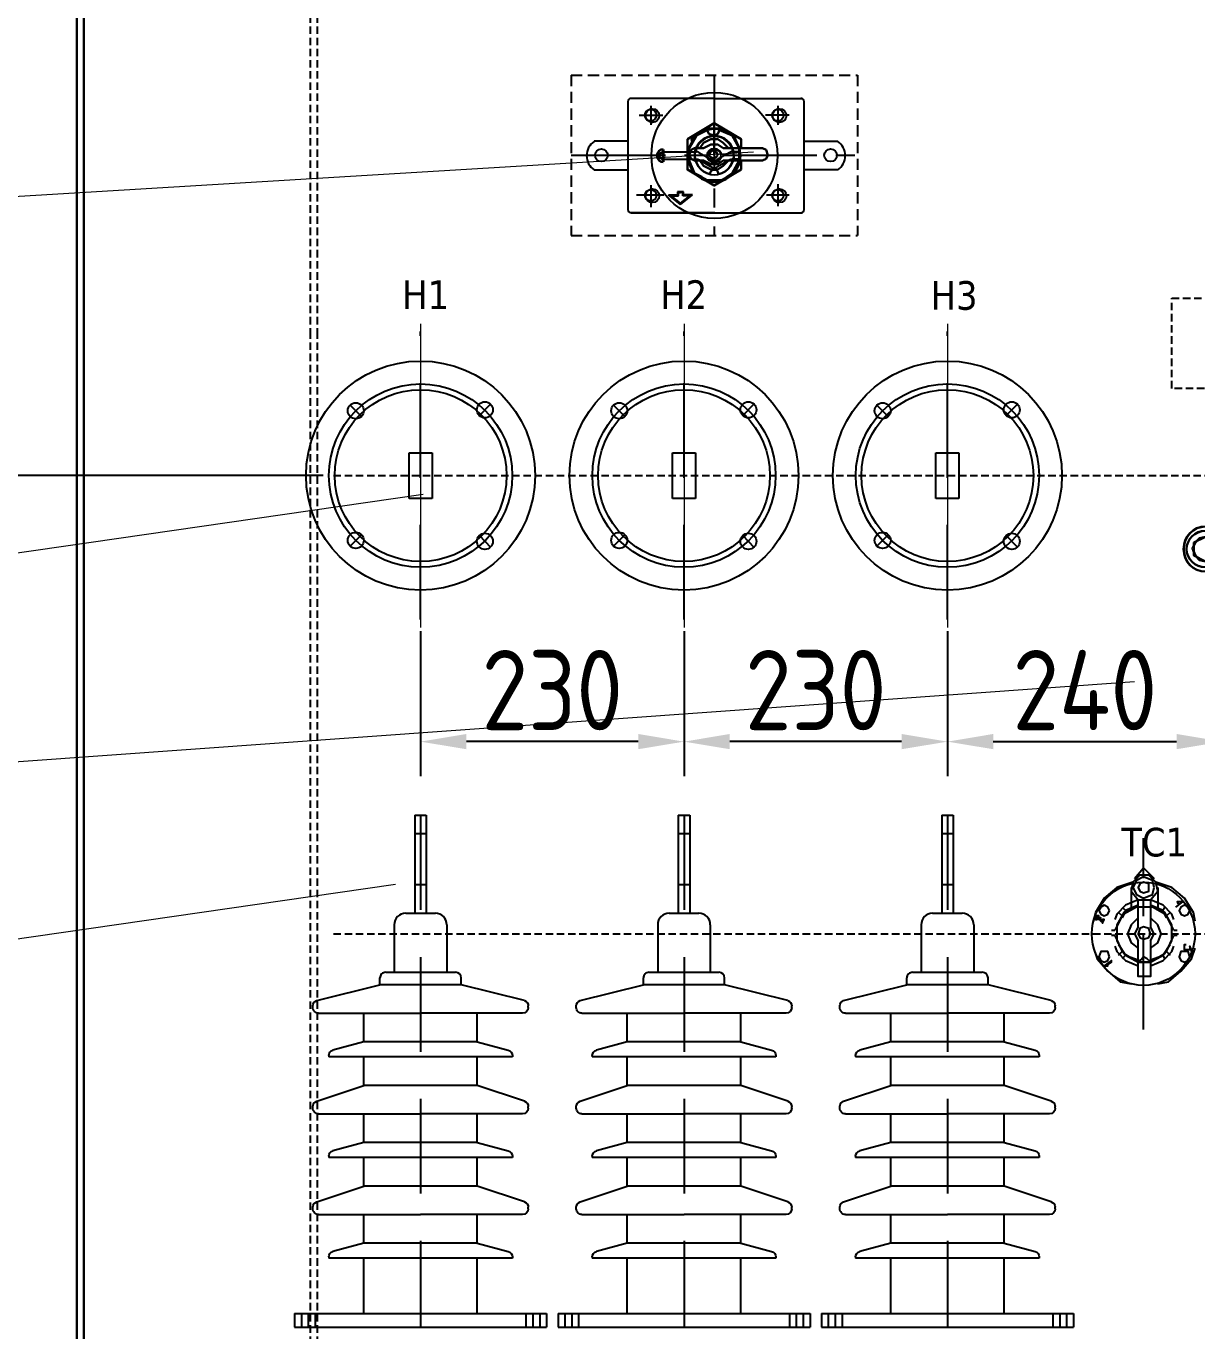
# Model space of a CAD drawing. Header units: millimetres. Extents: x 45841 to 102963, y -329287 to -163666.
# Drawn here: x 69511 to 70534, y -166771 to -165632 of the extents above; entities that cross this region are included whole.
import ezdxf
from ezdxf.enums import TextEntityAlignment as Align

# ---------------------------------------------------------------- set-up
doc = ezdxf.new("R2010")
doc.units = ezdxf.units.MM
doc.header["$LTSCALE"] = 13
for name, pattern in [('4 点画线', [9, 6.25, -1.25, 0.25, -1.25]), ('CENTER', [50.8, 31.75, -6.35, 6.35, -6.35]), ('CENTERX2', [101.6, 63.5, -12.7, 12.7, -12.7]), ('DASHED', [0.75, 0.5, -0.25]), ('HIDDEN', [9.525, 6.35, -3.175])]:
    doc.linetypes.add(name, pattern=pattern)
doc.layers.get('0').update_dxf_attribs({"color": 1, "linetype": 'CENTER'})
for name, color, linetype in [('1', 4, 'Continuous'), ('10', 1, 'Continuous'), ('4', 2, 'HIDDEN'), ('4虚线层', 6, 'DASHED'), ('粗实线', 4, 'Continuous')]:
    doc.layers.add(name, color=color, linetype=linetype)
doc.layers.add('标注、文本', color=3, linetype='Continuous', lineweight=25)
doc.layers.add('铁心', color=3, linetype='Continuous', lineweight=0)
doc.styles.get("Standard").update_dxf_attribs({"font": 'gbenor.shx', "bigfont": 'gbcbig.shx'})
doc.styles.add('Tahoma$001', font='tahoma.ttf', dxfattribs={"height": 2.159784})
doc.dimstyles.new('1-15', dxfattribs={"dimscale": 20, "dimtxt": 3.5, "dimasz": 2, "dimexe": 1.5, "dimexo": 0.5, "dimgap": 0.5, "dimtad": 1, "dimtoh": 1, "dimdec": 1, "dimdsep": 46, "dimtxsty": 'Standard', "dimcen": 2.5, "dimclrd": 3, "dimclre": 3, "dimclrt": 3, "dimadec": 0, "dimazin": 2, "dimtfac": 1, "dimtdec": 1, "dimtmove": 0, "dimatfit": 2, "dimfxl": 1, "dimarcsym": 0})

# ---------------------------------------------------------------- blocks, each defined once
blk = doc.blocks.new('A$C0AD52951')
at = {"layer": '粗实线'}
h = blk.add_hatch(color=256, dxfattribs=at)
h.dxf.hatch_style = 2
h.paths.add_polyline_path([(2.19, 41.7), (1.1, 41.7), (2.19, 41.7), (3.29, 40.6), (3.29, 39.5), (4.39, 39.5), (4.39, 38.4), (5.49, 38.4), (5.49, 37.31), (6.58, 39.5), (5.49, 39.5), (4.39, 38.4), (4.39, 39.5), (4.39, 40.6), (3.29, 40.6), (3.29, 41.7)])
h = blk.add_hatch(color=256, dxfattribs=at)
h.dxf.hatch_style = 2
h.paths.add_polyline_path([(1.1, 41.7), (1.1, 40.6), (1.1, 39.5), (2.19, 39.5), (2.19, 40.6), (1.1, 40.6), (1.1, 41.7), (2.19, 41.7)])
h = blk.add_hatch(color=256, dxfattribs=at)
h.dxf.hatch_style = 2
h.paths.add_polyline_path([(6.58, 10.97), (7.68, 10.97), (10.97, 13.17), (10.97, 14.26)])
for points in [[(35.11, 51.57), (39.5, 57.06), (38.4, 62.54), (34.02, 66.93), (28.53, 66.93), (24.14, 62.54), (23.04, 57.06), (27.43, 51.57)], [(25.24, 64.74), (30.72, 71.32), (37.31, 64.74)], [(24.14, 62.54), (14.26, 59.25), (6.58, 52.67), (1.1, 43.89), (0, 38.4)], [(23.04, 59.25), (23.04, 47.18)], [(62.54, 38.4), (61.45, 43.89), (55.96, 52.67), (48.28, 59.25), (38.4, 62.54)], [(39.5, 59.25), (39.5, 47.18)], [(27.43, 51.57), (19.75, 48.28), (14.26, 42.79), (13.17, 39.5)], [(27.43, 48.28), (18.65, 43.89), (14.26, 36.21), (14.26, 26.33), (18.65, 18.65), (27.43, 13.17), (35.11, 13.17), (35.11, 4.39), (27.43, 4.39), (27.43, 13.17)], [(27.43, 35.11), (27.43, 51.57), (35.11, 51.57), (35.11, 35.11)], [(49.38, 39.5), (48.28, 42.79), (42.79, 48.28), (35.11, 51.57)], [(35.11, 13.17), (43.89, 18.65), (48.28, 26.33), (48.28, 36.21), (43.89, 43.89), (35.11, 48.28)], [(54.86, 50.47), (50.47, 47.18)], [(54.86, 50.47), (51.57, 50.47), (52.67, 48.28)], [(44.99, 40.6), (43.89, 42.79), (36.21, 47.18), (26.33, 47.18), (18.65, 42.79), (17.56, 40.6)], [(27.43, 40.6), (23.04, 36.21), (20.85, 30.72), (23.04, 25.24), (27.43, 21.95)], [(35.11, 21.95), (39.5, 25.24), (41.7, 30.72), (39.5, 36.21), (35.11, 40.6)], [(27.43, 35.11), (25.24, 30.72), (27.43, 26.33)], [(35.11, 26.33), (37.31, 30.72), (35.11, 35.11)], [(15.36, 24.14), (19.75, 17.56), (28.53, 14.26)], [(35.11, 26.33), (35.11, 13.17), (27.43, 13.17), (27.43, 26.33)], [(34.02, 14.26), (42.79, 17.56), (47.18, 24.14)], [(60.35, 19.75), (60.35, 20.85), (59.25, 23.04), (59.25, 21.95), (59.25, 20.85), (58.16, 20.85), (57.06, 20.85), (55.96, 20.85), (55.96, 21.95), (55.96, 23.04), (55.96, 24.14), (57.06, 24.14)], [(0, 21.95), (2.19, 15.36), (8.78, 7.68), (16.46, 1.1), (23.04, 0)], [(13.17, 23.04), (14.26, 19.75), (19.75, 14.26), (27.43, 10.97)], [(34.02, 14.26), (32.92, 15.36), (30.72, 16.46), (29.63, 15.36), (28.53, 14.26)], [(34.02, 14.26), (32.92, 15.36), (30.72, 16.46), (29.63, 15.36), (28.53, 14.26)], [(35.11, 10.97), (42.79, 14.26), (48.28, 19.75), (49.38, 23.04)], [(39.5, 0), (46.09, 1.1), (53.77, 7.68), (60.35, 15.36), (62.54, 21.95)]]:
    blk.add_lwpolyline(points, dxfattribs=at)
for points in [[(37.31, 59.25), (36.21, 63.64), (30.72, 65.84), (26.33, 63.64), (24.14, 59.25), (26.33, 54.86), (30.72, 52.67), (36.21, 54.86)], [(34.02, 59.25), (34.02, 61.45), (30.72, 62.54), (28.53, 61.45), (27.43, 59.25), (28.53, 57.06), (30.72, 55.96), (34.02, 57.06)], [(9.88, 44.99), (8.78, 47.18), (6.58, 48.28), (4.39, 47.18), (3.29, 44.99), (4.39, 42.79), (6.58, 41.7), (8.78, 42.79)], [(59.25, 44.99), (58.16, 47.18), (55.96, 48.28), (53.77, 47.18), (52.67, 44.99), (53.77, 42.79), (55.96, 41.7), (58.16, 42.79)], [(2.19, 41.7), (1.1, 41.7), (2.19, 41.7), (3.29, 40.6), (3.29, 39.5), (4.39, 39.5), (4.39, 38.4), (5.49, 38.4), (5.49, 37.31), (6.58, 39.5), (5.49, 39.5), (4.39, 38.4), (4.39, 39.5), (4.39, 40.6), (3.29, 40.6), (3.29, 41.7)], [(1.1, 41.7), (1.1, 40.6), (1.1, 39.5), (2.19, 39.5), (2.19, 40.6), (1.1, 40.6), (1.1, 41.7), (2.19, 41.7)], [(35.11, 30.72), (34.02, 34.02), (30.72, 35.11), (28.53, 34.02), (27.43, 30.72), (28.53, 28.53), (30.72, 27.43), (34.02, 28.53)], [(9.88, 16.46), (8.78, 19.75), (6.58, 19.75), (4.39, 19.75), (3.29, 16.46), (4.39, 14.26), (6.58, 13.17), (8.78, 14.26)], [(59.25, 16.46), (58.16, 19.75), (55.96, 19.75), (53.77, 19.75), (52.67, 16.46), (53.77, 14.26), (55.96, 13.17), (58.16, 14.26)], [(6.58, 10.97), (7.68, 10.97), (10.97, 13.17), (10.97, 14.26)], [(7.68, 10.97), (8.78, 10.97)]]:
    blk.add_lwpolyline(points, close=True, dxfattribs=at)
for points in [[(27.43, 48.28), (27.43, 48.28), (19.75, 44.99), (19.75, 44.99)], [(42.79, 44.99), (42.79, 44.99), (35.11, 48.28), (35.11, 48.28)], [(17.56, 41.7), (17.56, 41.7), (13.17, 32.92), (13.17, 32.92)], [(17.56, 41.7), (17.56, 41.7), (15.36, 43.89), (15.36, 43.89)], [(17.56, 47.18), (17.56, 47.18), (19.75, 44.99), (19.75, 44.99)], [(42.79, 44.99), (42.79, 44.99), (43.89, 47.18), (43.89, 47.18)], [(47.18, 43.89), (47.18, 43.89), (44.99, 41.7), (44.99, 41.7)], [(49.38, 32.92), (49.38, 32.92), (44.99, 41.7), (44.99, 41.7)], [(10.97, 32.92), (10.97, 32.92), (13.17, 32.92), (13.17, 32.92)], [(49.38, 32.92), (49.38, 32.92), (51.57, 32.92), (51.57, 32.92)], [(13.17, 29.63), (13.17, 29.63), (10.97, 29.63), (10.97, 29.63)], [(13.17, 29.63), (13.17, 29.63), (17.56, 19.75), (17.56, 19.75)], [(44.99, 19.75), (44.99, 19.75), (49.38, 29.63), (49.38, 29.63)], [(51.57, 29.63), (51.57, 29.63), (49.38, 29.63), (49.38, 29.63)], [(15.36, 17.56), (15.36, 17.56), (17.56, 19.75), (17.56, 19.75)], [(19.75, 17.56), (19.75, 17.56), (17.56, 15.36), (17.56, 15.36)], [(19.75, 17.56), (19.75, 17.56), (27.43, 13.17), (27.43, 13.17)], [(35.11, 13.17), (35.11, 13.17), (42.79, 17.56), (42.79, 17.56)], [(43.89, 15.36), (43.89, 15.36), (42.79, 17.56), (42.79, 17.56)], [(44.99, 19.75), (44.99, 19.75), (47.18, 17.56), (47.18, 17.56)]]:
    blk.add_open_spline(points, degree=3, dxfattribs=at)
blk = doc.blocks.new('A$C3970166B')
at = {"layer": '标注、文本', "color": 4, "lineweight": 30}
for points in [[(20.32, 13.55), (18.63, 16.93), (16.09, 19.47), (12.7, 20.32), (9.31, 19.47), (6.77, 16.93), (5.08, 13.55), (6.77, 9.31), (9.31, 6.77), (12.7, 5.93), (16.09, 6.77), (18.63, 9.31)], [(19.47, 16.93), (12.7, 20.32), (5.93, 16.93), (5.93, 9.31), (12.7, 5.93), (19.47, 9.31)]]:
    blk.add_lwpolyline(points, close=True, dxfattribs=at)
for major_axis, ratio in [((0, 13.12), 0.967742), ((-11.01, 0), 0.961538)]:
    blk.add_ellipse((12.7, 13.12), major_axis=major_axis, ratio=ratio, start_param=0, end_param=6.283185, dxfattribs=at)
blk = doc.blocks.new('A$C33D96195')
at = {"layer": '标注、文本', "color": 4, "lineweight": 30}
for points in [[(54.6, 171.4), (49.5, 170.2), (45.7, 166.4), (43.2, 161.3)], [(54.6, 171.4), (66, 171.4)], [(76.2, 161.3), (74.9, 166.4), (71.1, 170.2), (66, 171.4)], [(53.3, 137.2), (43.2, 137.2), (43.2, 161.3)], [(67.3, 6.4), (67.3, 161.3), (64.8, 165.1), (59.7, 167.6), (55.9, 165.1), (53.3, 161.3), (55.9, 156.2), (59.7, 153.7), (64.8, 156.2), (67.3, 161.3)], [(53.3, 161.3), (53.3, 6.4)], [(76.2, 161.3), (76.2, 137.2), (66, 137.2), (76.2, 137.2), (76.2, 134.6), (66, 134.6)], [(53.3, 6.4), (55.9, 2.5), (59.7, 0), (64.8, 2.5), (67.3, 6.4)]]:
    blk.add_lwpolyline(points, dxfattribs=at)
for points in [[(30.5, 150.8), (27.9, 155.9), (24.1, 159.7), (19, 161), (14, 159.7), (10.2, 155.9), (7.6, 150.8), (10.2, 144.5), (14, 140.7), (19, 139.4), (24.1, 140.7), (27.9, 144.5)], [(29.2, 155.9), (19, 161), (8.9, 155.9), (8.9, 144.5), (19, 139.4), (29.2, 144.5)], [(67.3, 115.6), (66, 120.7), (59.7, 123.2), (54.6, 120.7), (52.1, 115.6), (54.6, 109.2), (59.7, 108), (66, 109.2)], [(66, 115.6), (63.5, 119.4), (59.7, 120.7), (55.9, 119.4), (54.6, 115.6), (55.9, 111.8), (59.7, 109.2), (63.5, 111.8)]]:
    blk.add_lwpolyline(points, close=True, dxfattribs=at)
for major_axis, ratio in [((0, 19.7), 0.967742), ((-16.5, 0), 0.961538)]:
    blk.add_ellipse((19, 150.2), major_axis=major_axis, ratio=ratio, start_param=0, end_param=6.283185, dxfattribs=at)
at = {"layer": '标注、文本', "xscale": 1.5, "yscale": 1.5, "zscale": 1.5}
blk.add_blockref('A$C3970166B', (0, 130.5), dxfattribs=at)
blk = doc.blocks.new('A$C4F5479C4')
at = {"layer": '1', "color": 1, "linetype": 'CENTERX2', "lineweight": -3, "ltscale": 0.1}
for p, q in [((125, 140), (125, 0)), ((59.5, 105), (80.2, 105)), ((69.5, 113.2), (69.5, 96.5)), ((190.5, 105), (169.8, 105)), ((180.5, 113.2), (180.5, 96.5)), ((0, 70), (250, 70)), ((80.9, 35), (57.2, 35)), ((69.5, 43.9), (69.5, 24.8)), ((190.5, 35), (170.7, 35)), ((180.5, 44.6), (180.5, 25.4))]:
    blk.add_line(p, q, dxfattribs=at)
at = {"layer": '4虚线层', "ltscale": 1.5}
for p, q in [((0, 140), (250, 140)), ((0, 140), (0, 0)), ((250, 140), (250, 0)), ((0, 0), (250, 0))]:
    blk.add_line(p, q, dxfattribs=at)
at = {"layer": '粗实线'}
for centre in [(69.5, 105), (180.5, 105), (69.5, 35), (180.5, 35)]:
    blk.add_circle(centre, 5, dxfattribs=at)
at = {"layer": '粗实线', "lineweight": 30}
for centre, radius, start, end in [((125, 70), 17, 282.156, 257.844), ((125, 53.8), 3.6, 353.922, 186.078)]:
    blk.add_arc(centre, radius, start, end, dxfattribs=at)
blk = doc.blocks.new('A$C2BB2005C')
at = {"linetype": 'ByBlock'}
for p, q in [((112, 100), (37.9, 100)), ((112, 100), (38.9, 100)), ((111.1, 100), (188.5, 100)), ((111.1, 100), (188.5, 100)), ((111.1, 100), (188.5, 100)), ((111.1, 100), (188.5, 100)), ((111.1, 100), (188.5, 100)), ((111.1, 100), (188.5, 100)), ((111.1, 100), (188.5, 100)), ((111.1, 100), (186.9, 100)), ((66.8, 53.4), (95.8, 53.4)), ((66.8, 46.8), (96, 46.8)), ((98, 52.8), (109.4, 46.4)), ((98.1, 46.2), (109.4, 39.9)), ((125, 52.8), (113.6, 46.4)), ((124.9, 46.2), (113.6, 39.9)), ((132.8, 46.8), (127, 46.8)), ((132.8, 53.4), (127.2, 53.4)), ((112, 0), (37.9, 0)), ((112, 0), (37.9, 0)), ((38.9, 0), (186.9, 0)), ((111.1, 0), (188.5, 0)), ((111.1, 0), (188.5, 0)), ((111.1, 0), (188.5, 0)), ((111.1, 0), (188.5, 0)), ((111.1, 0), (188.5, 0)), ((111.1, 0), (188.5, 0)), ((111.1, 0), (188.5, 0))]:
    blk.add_line(p, q, dxfattribs=at)
at = {"color": 0, "linetype": 'ByBlock', "lineweight": 35}
for p, q in [((66.8, 53.4), (61.3, 50)), ((61.3, 50), (66.8, 46.7)), ((66.8, 55.5), (66.8, 44.5))]:
    blk.add_line(p, q, dxfattribs=at)
at = {"color": 4, "linetype": 'ByBlock'}
for p, q in [((82, 7.3), (71.5, 15.7)), ((71.5, 15.7), (79.4, 15.7)), ((82, 8.4), (73.9, 14.9)), ((73.9, 14.9), (80.2, 14.9)), ((84.7, 18.4), (79.4, 18.4)), ((79.4, 18.4), (79.4, 15.7)), ((80.2, 17.8), (82, 17.8)), ((80.2, 14.9), (80.2, 17.8)), ((83.9, 17.8), (82, 17.8)), ((82, 7.3), (92.5, 15.7)), ((82, 8.4), (90.1, 14.9)), ((83.9, 14.9), (83.9, 17.8)), ((90.1, 14.9), (83.9, 14.9)), ((84.7, 15.7), (84.7, 18.4)), ((92.5, 15.7), (84.7, 15.7))]:
    blk.add_line(p, q, dxfattribs=at)
at = {"color": 0, "linetype": 'ByBlock', "lineweight": 35}
blk.add_circle((111.4, 50), 6, dxfattribs=at)
for centre, start, end in [((38.9, 97), 90, 180), ((186.9, 97), 0, 90), ((38.9, 3), 180, 270), ((186.9, 3), 270, 0)]:
    blk.add_arc(centre, 3, start, end)
at = {"linetype": 'ByBlock'}
for centre, radius, start, end in [((111.4, 50), 23.1, 188.0659, 171.6429), ((111.4, 50), 16.7, 11.6382, 168.3618), ((91.5, 50), 3.99, 123.989, 235.6772), ((111.4, 50), 16.7, 191.2301, 348.7699), ((95.8, 49), 4.33, 60.5732, 90), ((96, 42.4), 4.33, 60.5732, 90), ((111.5, 50.1), 4.33, 240.5732, 299.4268), ((127, 42.4), 4.33, 90, 119.4268), ((127.2, 49), 4.33, 90, 119.4268), ((130.5, 50), 3.99, 304.3228, 56.011), ((111.5, 43.6), 4.33, 240.5732, 299.4268)]:
    blk.add_arc(centre, radius, start, end, dxfattribs=at)
at = {"color": 0, "linetype": 'ByBlock', "lineweight": 35}
blk.add_arc((66.8, 50), 5.5, 90, 270, dxfattribs=at)
at = {"layer": '10', "color": 0, "linetype": 'ByBlock'}
for p, q in [((35.9, 97), (35.9, 3)), ((189.9, 3), (189.9, 97)), ((35.9, 62.5), (6.5, 62.5)), ((33, 62.5), (6.5, 62.5)), ((189.9, 62.5), (219.3, 62.5)), ((6.5, 37.5), (33, 37.5)), ((9.4, 37.5), (35.9, 37.5)), ((219.3, 37.5), (189.9, 37.5))]:
    blk.add_line(p, q, dxfattribs=at)
for centre, radius in [((57.4, 85), 6), ((168.4, 85), 6), ((12.9, 50.3), 5.5), ((213, 50.3), 5.5), ((57.4, 15), 6), ((168.4, 15), 6)]:
    blk.add_circle(centre, radius, dxfattribs=at)
for centre, start, end in [((15.2, 50), 124.8896, 235.1104), ((15.2, 50), 124.8896, 235.1104), ((210.6, 50), 304.8896, 55.1104)]:
    blk.add_arc(centre, 15.2, start, end, dxfattribs=at)
blk = doc.blocks.new('*D1763')
at = {"layer": 'Defpoints', "color": 0, "transparency": 16777216}
for p in [(69780.9, -166024.2), (69279.3, -167124.2), (69780.9, -167124.2)]:
    blk.add_point(p, dxfattribs=at)
at = {"layer": '标注、文本', "color": 3, "lineweight": -2, "transparency": 16777216}
for p, q in [((69770.9, -166024.2), (69249.3, -166024.2)), ((69279.3, -166064.2), (69279.3, -167084.2)), ((69770.9, -167124.2), (69249.3, -167124.2))]:
    blk.add_line(p, q, dxfattribs=at)
at = {"layer": '标注、文本', "color": 3, "transparency": 16777216}
for points in [[(69272.7, -166064.2), (69286, -166064.2), (69279.3, -166024.2)], [(69272.7, -167084.2), (69286, -167084.2), (69279.3, -167124.2)]]:
    blk.add_solid(points, dxfattribs=at)
at = {"layer": '标注、文本', "color": 3, "transparency": 16777216, "insert": (69234.3, -166574.2), "char_height": 70, "attachment_point": 5, "rotation": 90}
blk.add_mtext('1100', dxfattribs=at)
blk = doc.blocks.new('*D1767')
at = {"layer": 'Defpoints', "color": 0, "transparency": 16777216}
for p in [(70315.9, -166149.9), (70555.9, -166149.9), (70555.9, -166256.5)]:
    blk.add_point(p, dxfattribs=at)
at = {"layer": '标注、文本', "color": 3, "lineweight": -2, "transparency": 16777216}
for p, q in [((70315.9, -166159.9), (70315.9, -166286.5)), ((70555.9, -166159.9), (70555.9, -166286.5)), ((70355.9, -166256.5), (70515.9, -166256.5))]:
    blk.add_line(p, q, dxfattribs=at)
at = {"layer": '标注、文本', "color": 3, "transparency": 16777216}
for points in [[(70355.9, -166249.8), (70355.9, -166263.1), (70315.9, -166256.5)], [(70515.9, -166249.8), (70515.9, -166263.1), (70555.9, -166256.5)]]:
    blk.add_solid(points, dxfattribs=at)
at = {"layer": '标注、文本', "color": 3, "transparency": 16777216, "insert": (70435.9, -166211.5), "char_height": 70, "attachment_point": 5}
blk.add_mtext('240', dxfattribs=at)
blk = doc.blocks.new('*D1768')
at = {"layer": 'Defpoints', "color": 0, "transparency": 16777216}
for p in [(70085.9, -166149.9), (70315.9, -166149.9), (70085.9, -166256.5)]:
    blk.add_point(p, dxfattribs=at)
at = {"layer": '标注、文本', "color": 3, "lineweight": -2, "transparency": 16777216}
for p, q in [((70085.9, -166159.9), (70085.9, -166286.5)), ((70315.9, -166159.9), (70315.9, -166286.5)), ((70275.9, -166256.5), (70125.9, -166256.5))]:
    blk.add_line(p, q, dxfattribs=at)
at = {"layer": '标注、文本', "color": 3, "transparency": 16777216}
for points in [[(70125.9, -166249.8), (70125.9, -166263.1), (70085.9, -166256.5)], [(70275.9, -166249.8), (70275.9, -166263.1), (70315.9, -166256.5)]]:
    blk.add_solid(points, dxfattribs=at)
at = {"layer": '标注、文本', "color": 3, "transparency": 16777216, "insert": (70200.9, -166211.5), "char_height": 70, "attachment_point": 5}
blk.add_mtext('230', dxfattribs=at)
blk = doc.blocks.new('*D1769')
at = {"layer": 'Defpoints', "color": 0, "transparency": 16777216}
for p in [(69855.9, -166149.9), (70085.9, -166149.9), (69855.9, -166256.5)]:
    blk.add_point(p, dxfattribs=at)
at = {"layer": '标注、文本', "color": 3, "lineweight": -2, "transparency": 16777216}
for p, q in [((69855.9, -166159.9), (69855.9, -166286.5)), ((70085.9, -166159.9), (70085.9, -166286.5)), ((70045.9, -166256.5), (69895.9, -166256.5))]:
    blk.add_line(p, q, dxfattribs=at)
at = {"layer": '标注、文本', "color": 3, "transparency": 16777216}
for points in [[(69895.9, -166249.8), (69895.9, -166263.1), (69855.9, -166256.5)], [(70045.9, -166249.8), (70045.9, -166263.1), (70085.9, -166256.5)]]:
    blk.add_solid(points, dxfattribs=at)
at = {"layer": '标注、文本', "color": 3, "transparency": 16777216, "insert": (69970.9, -166211.5), "char_height": 70, "attachment_point": 5}
blk.add_mtext('230', dxfattribs=at)

msp = doc.modelspace()

# ---------------------------------------------------------------- linework, layer by layer
at = {"color": 4, "linetype": 'Continuous'}
for p, q in [((69845.9, -166004.21), (69865.9, -166004.21)), ((69845.9, -166044.21), (69845.9, -166004.21)), ((69865.9, -166004.21), (69865.9, -166044.21)), ((70075.9, -166004.21), (70095.9, -166004.21)), ((70075.9, -166044.21), (70075.9, -166004.21)), ((70095.9, -166004.21), (70095.9, -166044.21)), ((70305.9, -166004.21), (70325.9, -166004.21)), ((70305.9, -166044.21), (70305.9, -166004.21)), ((70325.9, -166004.21), (70325.9, -166044.21)), ((69865.9, -166044.21), (69845.9, -166044.21)), ((70095.9, -166044.21), (70075.9, -166044.21)), ((70325.9, -166044.21), (70305.9, -166044.21))]:
    msp.add_line(p, q, dxfattribs=at)
for centre, radius in [((69855.9, -166024.21), 100), ((70085.9, -166024.21), 100), ((70315.9, -166024.21), 100), ((69855.9, -166024.21), 80), ((69855.9, -166024.21), 75), ((70085.9, -166024.21), 80), ((70085.9, -166024.21), 75), ((70315.9, -166024.21), 80), ((70315.9, -166024.21), 75), ((69799.331, -165967.642), 7), ((69912.079, -165966.816), 7), ((70029.331, -165967.642), 7), ((70142.079, -165966.816), 7), ((70259.331, -165967.642), 7), ((70372.079, -165966.816), 7), ((69799.331, -166080.779), 7), ((69912.079, -166081.605), 7), ((70029.331, -166080.779), 7), ((70142.079, -166081.605), 7), ((70259.331, -166080.779), 7), ((70372.079, -166081.605), 7)]:
    msp.add_circle(centre, radius, dxfattribs=at)
at = {"layer": '1', "color": 0}
for p, q in [((69850.9, -166320.806), (69860.9, -166320.806)), ((69850.9, -166320.806), (69850.9, -166406.306)), ((69860.9, -166320.806), (69860.9, -166406.306)), ((70080.9, -166320.806), (70090.9, -166320.806)), ((70080.9, -166320.806), (70080.9, -166406.306)), ((70090.9, -166320.806), (70090.9, -166406.306)), ((70310.9, -166320.806), (70320.9, -166320.806)), ((70310.9, -166320.806), (70310.9, -166406.306)), ((70320.9, -166320.806), (70320.9, -166406.306)), ((69842.969, -166406.306), (69868.829, -166406.306)), ((70072.969, -166406.306), (70098.829, -166406.306)), ((70302.969, -166406.306), (70328.829, -166406.306)), ((69832.969, -166416.306), (69832.966, -166457.807)), ((69878.829, -166416.307), (69878.826, -166457.81)), ((70062.969, -166416.306), (70062.966, -166457.807)), ((70108.829, -166416.307), (70108.826, -166457.81)), ((70292.969, -166416.306), (70292.966, -166457.807)), ((70338.829, -166416.307), (70338.826, -166457.81)), ((69820.457, -166468.815), (69820.457, -166462.807)), ((69825.457, -166457.807), (69886.343, -166457.811)), ((69891.342, -166468.817), (69891.343, -166462.811)), ((70050.457, -166468.815), (70050.457, -166462.807)), ((70055.457, -166457.807), (70116.343, -166457.811)), ((70121.342, -166468.817), (70121.343, -166462.811)), ((70280.457, -166468.815), (70280.457, -166462.807)), ((70285.457, -166457.807), (70346.343, -166457.811)), ((70351.342, -166468.817), (70351.343, -166462.811)), ((69765.236, -166482.536), (69820.457, -166468.815)), ((69891.342, -166468.815), (69820.457, -166468.815)), ((69946.564, -166482.537), (69891.342, -166468.817)), ((69995.236, -166482.536), (70050.457, -166468.815)), ((70121.342, -166468.815), (70050.457, -166468.815)), ((70176.564, -166482.537), (70121.342, -166468.817)), ((70225.236, -166482.536), (70280.457, -166468.815)), ((70351.342, -166468.815), (70280.457, -166468.815)), ((70406.564, -166482.537), (70351.342, -166468.817)), ((69761.849, -166488.617), (69761.849, -166487.232)), ((69766.803, -166493.565), (69855.899, -166493.565)), ((69806.399, -166518.569), (69806.399, -166493.565)), ((69944.999, -166493.565), (69855.899, -166493.565)), ((69905.399, -166518.569), (69905.399, -166493.565)), ((69949.949, -166488.615), (69949.949, -166487.233)), ((69991.849, -166488.617), (69991.849, -166487.232)), ((69996.803, -166493.565), (70085.899, -166493.565)), ((70036.399, -166518.569), (70036.399, -166493.565)), ((70174.999, -166493.565), (70085.899, -166493.565)), ((70135.399, -166518.569), (70135.399, -166493.565)), ((70179.949, -166488.615), (70179.949, -166487.233)), ((70221.849, -166488.617), (70221.849, -166487.232)), ((70226.803, -166493.565), (70315.899, -166493.565)), ((70266.399, -166518.569), (70266.399, -166493.565)), ((70404.999, -166493.565), (70315.899, -166493.565)), ((70365.399, -166518.569), (70365.399, -166493.565)), ((70409.949, -166488.615), (70409.949, -166487.233)), ((69806.399, -166518.569), (69779.386, -166525.758)), ((69905.399, -166518.569), (69806.399, -166518.569)), ((69905.399, -166518.569), (69932.412, -166525.758)), ((70036.399, -166518.569), (70009.386, -166525.758)), ((70135.399, -166518.569), (70036.399, -166518.569)), ((70135.399, -166518.569), (70162.412, -166525.758)), ((70266.399, -166518.569), (70239.386, -166525.758)), ((70365.399, -166518.569), (70266.399, -166518.569)), ((70365.399, -166518.569), (70392.412, -166525.758)), ((69775.709, -166530.542), (69775.709, -166531.687)), ((69936.089, -166531.687), (69775.709, -166531.687)), ((69806.399, -166556.691), (69806.399, -166531.687)), ((69905.399, -166556.691), (69905.399, -166531.687)), ((69936.089, -166530.542), (69936.089, -166531.687)), ((70005.709, -166530.542), (70005.709, -166531.687)), ((70166.089, -166531.687), (70005.709, -166531.687)), ((70036.399, -166556.691), (70036.399, -166531.687)), ((70135.399, -166556.691), (70135.399, -166531.687)), ((70166.089, -166530.542), (70166.089, -166531.687)), ((70235.709, -166530.542), (70235.709, -166531.687)), ((70396.089, -166531.687), (70235.709, -166531.687)), ((70266.399, -166556.691), (70266.399, -166531.687)), ((70365.399, -166556.691), (70365.399, -166531.687)), ((70396.089, -166530.542), (70396.089, -166531.687)), ((69765.236, -166570.412), (69806.399, -166556.691)), ((69905.399, -166556.691), (69806.399, -166556.691)), ((69946.564, -166570.413), (69905.399, -166556.691)), ((69995.236, -166570.412), (70036.399, -166556.691)), ((70135.399, -166556.691), (70036.399, -166556.691)), ((70176.564, -166570.413), (70135.399, -166556.691)), ((70225.236, -166570.412), (70266.399, -166556.691)), ((70365.399, -166556.691), (70266.399, -166556.691)), ((70406.564, -166570.413), (70365.399, -166556.691)), ((69761.849, -166576.493), (69761.849, -166575.108)), ((69949.949, -166576.491), (69949.949, -166575.109)), ((69991.849, -166576.493), (69991.849, -166575.108)), ((70179.949, -166576.491), (70179.949, -166575.109)), ((70221.849, -166576.493), (70221.849, -166575.108)), ((70409.949, -166576.491), (70409.949, -166575.109)), ((69766.803, -166581.441), (69855.899, -166581.441)), ((69806.399, -166606.445), (69806.399, -166581.441)), ((69944.999, -166581.441), (69855.899, -166581.441)), ((69905.399, -166606.445), (69905.399, -166581.441)), ((69996.803, -166581.441), (70085.899, -166581.441)), ((70036.399, -166606.445), (70036.399, -166581.441)), ((70174.999, -166581.441), (70085.899, -166581.441)), ((70135.399, -166606.445), (70135.399, -166581.441)), ((70226.803, -166581.441), (70315.899, -166581.441)), ((70266.399, -166606.445), (70266.399, -166581.441)), ((70404.999, -166581.441), (70315.899, -166581.441)), ((70365.399, -166606.445), (70365.399, -166581.441)), ((69806.399, -166606.445), (69779.386, -166613.634)), ((69905.399, -166606.445), (69806.399, -166606.445)), ((69905.399, -166606.445), (69932.412, -166613.634)), ((70036.399, -166606.445), (70009.386, -166613.634)), ((70135.399, -166606.445), (70036.399, -166606.445)), ((70135.399, -166606.445), (70162.412, -166613.634)), ((70266.399, -166606.445), (70239.386, -166613.634)), ((70365.399, -166606.445), (70266.399, -166606.445)), ((70365.399, -166606.445), (70392.412, -166613.634)), ((69775.709, -166618.417), (69775.709, -166619.562)), ((69936.089, -166619.562), (69775.709, -166619.562)), ((69806.399, -166644.567), (69806.399, -166619.562)), ((69905.399, -166644.567), (69905.399, -166619.562)), ((69936.089, -166618.417), (69936.089, -166619.562)), ((70005.709, -166618.417), (70005.709, -166619.562)), ((70166.089, -166619.562), (70005.709, -166619.562)), ((70036.399, -166644.567), (70036.399, -166619.562)), ((70135.399, -166644.567), (70135.399, -166619.562)), ((70166.089, -166618.417), (70166.089, -166619.562)), ((70235.709, -166618.417), (70235.709, -166619.562)), ((70396.089, -166619.562), (70235.709, -166619.562)), ((70266.399, -166644.567), (70266.399, -166619.562)), ((70365.399, -166644.567), (70365.399, -166619.562)), ((70396.089, -166618.417), (70396.089, -166619.562)), ((69765.236, -166658.288), (69806.399, -166644.567)), ((69905.399, -166644.567), (69806.399, -166644.567)), ((69946.564, -166658.288), (69905.399, -166644.567)), ((69995.236, -166658.288), (70036.399, -166644.567)), ((70135.399, -166644.567), (70036.399, -166644.567)), ((70176.564, -166658.288), (70135.399, -166644.567)), ((70225.236, -166658.288), (70266.399, -166644.567)), ((70365.399, -166644.567), (70266.399, -166644.567)), ((70406.564, -166658.288), (70365.399, -166644.567)), ((69761.849, -166664.369), (69761.849, -166662.984)), ((69949.949, -166664.367), (69949.949, -166662.984)), ((69991.849, -166664.369), (69991.849, -166662.984)), ((70179.949, -166664.367), (70179.949, -166662.984)), ((70221.849, -166664.369), (70221.849, -166662.984)), ((70409.949, -166664.367), (70409.949, -166662.984)), ((69766.803, -166669.317), (69855.899, -166669.317)), ((69806.399, -166694.321), (69806.399, -166669.317)), ((69944.999, -166669.317), (69855.899, -166669.317)), ((69905.399, -166694.321), (69905.399, -166669.317)), ((69996.803, -166669.317), (70085.899, -166669.317)), ((70036.399, -166694.321), (70036.399, -166669.317)), ((70174.999, -166669.317), (70085.899, -166669.317)), ((70135.399, -166694.321), (70135.399, -166669.317)), ((70226.803, -166669.317), (70315.899, -166669.317)), ((70266.399, -166694.321), (70266.399, -166669.317)), ((70404.999, -166669.317), (70315.899, -166669.317)), ((70365.399, -166694.321), (70365.399, -166669.317)), ((69806.399, -166694.321), (69779.386, -166701.51)), ((69905.399, -166694.321), (69806.399, -166694.321)), ((69905.399, -166694.321), (69932.412, -166701.51)), ((70036.399, -166694.321), (70009.386, -166701.51)), ((70135.399, -166694.321), (70036.399, -166694.321)), ((70135.399, -166694.321), (70162.412, -166701.51)), ((70266.399, -166694.321), (70239.386, -166701.51)), ((70365.399, -166694.321), (70266.399, -166694.321)), ((70365.399, -166694.321), (70392.412, -166701.51)), ((69775.709, -166706.293), (69775.709, -166707.438)), ((69936.089, -166707.438), (69775.709, -166707.438)), ((69806.399, -166732.443), (69806.399, -166707.438)), ((69806.399, -166755.806), (69806.399, -166712.9)), ((69905.399, -166732.443), (69905.399, -166707.438)), ((69905.399, -166755.806), (69905.399, -166712.9)), ((69936.089, -166706.293), (69936.089, -166707.438)), ((70005.709, -166706.293), (70005.709, -166707.438)), ((70166.089, -166707.438), (70005.709, -166707.438)), ((70036.399, -166732.443), (70036.399, -166707.438)), ((70036.399, -166755.806), (70036.399, -166712.9)), ((70135.399, -166732.443), (70135.399, -166707.438)), ((70135.399, -166755.806), (70135.399, -166712.9)), ((70166.089, -166706.293), (70166.089, -166707.438)), ((70235.709, -166706.293), (70235.709, -166707.438)), ((70396.089, -166707.438), (70235.709, -166707.438)), ((70266.399, -166732.443), (70266.399, -166707.438)), ((70266.399, -166755.806), (70266.399, -166712.9)), ((70365.399, -166732.443), (70365.399, -166707.438)), ((70365.399, -166755.806), (70365.399, -166712.9)), ((70396.089, -166706.293), (70396.089, -166707.438)), ((69745.9, -166755.806), (69965.9, -166755.806)), ((69745.9, -166755.806), (69745.9, -166767.806)), ((69760.9, -166755.806), (69950.899, -166755.806)), ((69965.9, -166755.806), (69965.9, -166767.806)), ((69975.9, -166755.806), (70195.9, -166755.806)), ((69975.9, -166755.806), (69975.9, -166767.806)), ((69990.9, -166755.806), (70180.899, -166755.806)), ((70195.9, -166755.806), (70195.9, -166767.806)), ((70205.9, -166755.806), (70425.9, -166755.806)), ((70205.9, -166755.806), (70205.9, -166767.806)), ((70220.9, -166755.806), (70410.899, -166755.806)), ((70425.9, -166755.806), (70425.9, -166767.806)), ((69745.9, -166767.806), (69965.9, -166767.806)), ((69975.9, -166767.806), (70195.9, -166767.806)), ((70205.9, -166767.806), (70425.9, -166767.806))]:
    msp.add_line(p, q, dxfattribs=at)
at = {"layer": '1', "color": 1, "linetype": 'CENTERX2', "lineweight": -3, "ltscale": 0.1}
msp.add_line((70487.049, -166507.788), (70487.049, -166340.703), dxfattribs=at)
at = {"layer": '1', "color": 0}
for centre, radius, start, end in [((69842.969, -166416.306), 10, 90, 179.996133), ((69868.829, -166416.306), 10, 359.996133, 90), ((70072.969, -166416.306), 10, 90, 179.996133), ((70098.829, -166416.306), 10, 359.996133, 90), ((70302.969, -166416.306), 10, 90, 179.996133), ((70328.829, -166416.306), 10, 359.996133, 90), ((69825.457, -166462.807), 5, 89.996133, 180.000003), ((69886.343, -166462.811), 5, 359.996133, 89.996133), ((70055.457, -166462.807), 5, 89.996133, 180.000003), ((70116.343, -166462.811), 5, 359.996133, 89.996133), ((70285.457, -166462.807), 5, 89.996133, 180.000003), ((70346.343, -166462.811), 5, 359.996133, 89.996133)]:
    msp.add_arc(centre, radius, start, end, dxfattribs=at)
at = {"layer": '1', "color": 0, "extrusion": (0, 0, -1)}
for centre, major_axis, start_param, end_param in [((69766.801, -166487.232), (3.5, 3.5), 3.92699071, 5.17603632), ((69944.999, -166487.233), (-3.5, 3.5), 1.10714861, 2.35619438), ((69996.801, -166487.232), (3.5, 3.5), 3.92699071, 5.17603632), ((70174.999, -166487.233), (-3.5, 3.5), 1.10714861, 2.35619438), ((70226.801, -166487.232), (3.5, 3.5), 3.92699071, 5.17603632), ((70404.999, -166487.233), (-3.5, 3.5), 1.10714861, 2.35619438), ((69766.803, -166488.617), (3.5, 3.5), 2.35619422, 3.92699071), ((69944.999, -166488.615), (3.5, 3.5), 0.78539806, 2.35619438), ((69996.803, -166488.617), (3.5, 3.5), 2.35619422, 3.92699071), ((70174.999, -166488.615), (3.5, 3.5), 0.78539806, 2.35619438), ((70226.803, -166488.617), (3.5, 3.5), 2.35619422, 3.92699071), ((70404.999, -166488.615), (3.5, 3.5), 0.78539806, 2.35619438), ((69780.659, -166530.542), (-3.5, 3.5), 5.49778704, 6.80848298), ((69931.139, -166530.542), (3.5, 3.5), -0.52529789, 0.78539806), ((70010.659, -166530.542), (-3.5, 3.5), 5.49778704, 6.80848298), ((70161.139, -166530.542), (3.5, 3.5), -0.52529789, 0.78539806), ((70240.659, -166530.542), (-3.5, 3.5), 5.49778704, 6.80848298), ((70391.139, -166530.542), (3.5, 3.5), -0.52529789, 0.78539806), ((69766.801, -166575.108), (3.5, 3.5), 3.92699071, 5.17603632), ((69766.803, -166576.493), (3.5, 3.5), 2.35619422, 3.92699071), ((69944.999, -166576.491), (3.5, 3.5), 0.78539806, 2.35619438), ((69944.999, -166575.109), (-3.5, 3.5), 1.10714861, 2.35619438), ((69996.801, -166575.108), (3.5, 3.5), 3.92699071, 5.17603632), ((69996.803, -166576.493), (3.5, 3.5), 2.35619422, 3.92699071), ((70174.999, -166576.491), (3.5, 3.5), 0.78539806, 2.35619438), ((70174.999, -166575.109), (-3.5, 3.5), 1.10714861, 2.35619438), ((70226.801, -166575.108), (3.5, 3.5), 3.92699071, 5.17603632), ((70226.803, -166576.493), (3.5, 3.5), 2.35619422, 3.92699071), ((70404.999, -166576.491), (3.5, 3.5), 0.78539806, 2.35619438), ((70404.999, -166575.109), (-3.5, 3.5), 1.10714861, 2.35619438), ((69780.659, -166618.417), (-3.5, 3.5), 5.49778704, 6.80848298), ((69931.139, -166618.417), (3.5, 3.5), -0.52529789, 0.78539806), ((70010.659, -166618.417), (-3.5, 3.5), 5.49778704, 6.80848298), ((70161.139, -166618.417), (3.5, 3.5), -0.52529789, 0.78539806), ((70240.659, -166618.417), (-3.5, 3.5), 5.49778704, 6.80848298), ((70391.139, -166618.417), (3.5, 3.5), -0.52529789, 0.78539806), ((69766.801, -166662.984), (3.5, 3.5), 3.92699071, 5.17603632), ((69766.803, -166664.369), (3.5, 3.5), 2.35619422, 3.92699071), ((69944.999, -166664.367), (3.5, 3.5), 0.78539806, 2.35619438), ((69944.999, -166662.984), (-3.5, 3.5), 1.10714861, 2.35619438), ((69996.801, -166662.984), (3.5, 3.5), 3.92699071, 5.17603632), ((69996.803, -166664.369), (3.5, 3.5), 2.35619422, 3.92699071), ((70174.999, -166664.367), (3.5, 3.5), 0.78539806, 2.35619438), ((70174.999, -166662.984), (-3.5, 3.5), 1.10714861, 2.35619438), ((70226.801, -166662.984), (3.5, 3.5), 3.92699071, 5.17603632), ((70226.803, -166664.369), (3.5, 3.5), 2.35619422, 3.92699071), ((70404.999, -166664.367), (3.5, 3.5), 0.78539806, 2.35619438), ((70404.999, -166662.984), (-3.5, 3.5), 1.10714861, 2.35619438), ((69780.659, -166706.293), (-3.5, 3.5), 5.49778704, 6.80848298), ((69931.139, -166706.293), (3.5, 3.5), -0.52529789, 0.78539806), ((70010.659, -166706.293), (-3.5, 3.5), 5.49778704, 6.80848298), ((70161.139, -166706.293), (3.5, 3.5), -0.52529789, 0.78539806), ((70240.659, -166706.293), (-3.5, 3.5), 5.49778704, 6.80848298), ((70391.139, -166706.293), (3.5, 3.5), -0.52529789, 0.78539806)]:
    msp.add_ellipse(centre, major_axis=major_axis, ratio=1, start_param=start_param, end_param=end_param, dxfattribs=at)
at = {"layer": '4', "color": 1}
for p, q in [((69855.9, -166149.868), (69855.9, -165898.552)), ((70085.9, -166149.868), (70085.9, -165898.552)), ((70315.9, -166149.868), (70315.9, -165898.552)), ((69907.202, -165971.838), (69916.955, -165961.794)), ((70137.202, -165971.838), (70146.955, -165961.794)), ((70367.202, -165971.838), (70376.955, -165961.794)), ((69804.281, -165972.591), (69794.381, -165962.692)), ((70034.281, -165972.591), (70024.381, -165962.692)), ((70264.281, -165972.591), (70254.381, -165962.692)), ((69804.281, -166075.829), (69794.381, -166085.728)), ((70034.281, -166075.829), (70024.381, -166085.728)), ((70264.281, -166075.829), (70254.381, -166085.728)), ((69907.202, -166076.583), (69916.955, -166086.626)), ((70137.202, -166076.583), (70146.955, -166086.626)), ((70367.202, -166076.583), (70376.955, -166086.626)), ((69855.9, -166320.806), (69855.9, -166767.806)), ((70085.9, -166320.806), (70085.9, -166767.806)), ((70315.9, -166320.806), (70315.9, -166767.806)), ((69850.9, -166336.806), (69860.9, -166336.806)), ((70080.9, -166336.806), (70090.9, -166336.806)), ((70310.9, -166336.806), (70320.9, -166336.806)), ((69850.9, -166381.306), (69860.9, -166381.306)), ((70080.9, -166381.306), (70090.9, -166381.306)), ((70310.9, -166381.306), (70320.9, -166381.306)), ((69751.9, -166755.806), (69751.9, -166767.806)), ((69757.9, -166755.806), (69757.9, -166767.806)), ((69763.9, -166755.806), (69763.9, -166767.806)), ((69947.9, -166755.806), (69947.9, -166767.806)), ((69953.9, -166755.806), (69953.9, -166767.806)), ((69959.9, -166755.806), (69959.9, -166767.806)), ((69981.9, -166755.806), (69981.9, -166767.806)), ((69987.9, -166755.806), (69987.9, -166767.806)), ((69993.9, -166755.806), (69993.9, -166767.806)), ((70177.9, -166755.806), (70177.9, -166767.806)), ((70183.9, -166755.806), (70183.9, -166767.806)), ((70189.9, -166755.806), (70189.9, -166767.806)), ((70211.9, -166755.806), (70211.9, -166767.806)), ((70217.9, -166755.806), (70217.9, -166767.806)), ((70223.9, -166755.806), (70223.9, -166767.806)), ((70407.9, -166755.806), (70407.9, -166767.806)), ((70413.9, -166755.806), (70413.9, -166767.806)), ((70419.9, -166755.806), (70419.9, -166767.806))]:
    msp.add_line(p, q, dxfattribs=at)
at = {"layer": '4虚线层'}
for p, q in [((69759.9, -165901.929), (69759.9, -164964.277)), ((69765.9, -165901.929), (69765.9, -164964.277)), ((69759.9, -167016.246), (69759.9, -165901.929)), ((69765.9, -167016.246), (69765.9, -165901.929)), ((69779.9, -166024.246), (71331.9, -166024.246)), ((69779.9, -166424.246), (71331.9, -166424.246))]:
    msp.add_line(p, q, dxfattribs=at)
msp.add_lwpolyline([(70511.746, -165869.184), (70549.955, -165869.184), (70549.955, -165948.117), (70511.746, -165948.117)], close=True, dxfattribs=at)
at = {"layer": '标注、文本', "color": 4, "lineweight": 30}
for p, q in [((69555.9, -167024.246), (69555.9, -164824.277)), ((69561.9, -167024.246), (69561.9, -164824.277))]:
    msp.add_line(p, q, dxfattribs=at)
at = {"layer": '标注、文本', "color": 1, "linetype": '4 点画线', "lineweight": 20}
for p, q in [((69855.9, -165891.71), (69855.9, -166156.71)), ((70085.9, -165891.71), (70085.9, -166156.71)), ((70315.9, -165891.71), (70315.9, -166156.71))]:
    msp.add_line(p, q, dxfattribs=at)
at = {"layer": '标注、文本'}
for centre, radius in [((70112.393, -165744.749), 55), ((70487.049, -166424.246), 45)]:
    msp.add_circle(centre, radius, dxfattribs=at)
at = {"layer": '粗实线', "lineweight": 30}
for points in [[(70112.319, -165744.536), (70112.319, -165716.446), (70088.91, -165730.491)], [(70106.076, -165722.688), (70096.713, -165727.37), (70090.471, -165738.294), (70090.471, -165749.218), (70095.152, -165760.142), (70101.395, -165763.263)], [(70134.167, -165738.294), (70129.485, -165727.37), (70118.561, -165721.127), (70106.076, -165721.127), (70095.152, -165727.37), (70092.031, -165732.051)], [(70106.076, -165722.688), (70107.637, -165725.809), (70112.319, -165727.37), (70115.44, -165725.809), (70117, -165722.688)], [(70112.319, -165716.446), (70135.727, -165730.491), (70135.727, -165738.294)], [(70123.243, -165763.263), (70127.924, -165760.142), (70134.167, -165749.218), (70134.167, -165738.294), (70127.924, -165727.37), (70117, -165722.688)], [(70135.727, -165757.021), (70112.319, -165771.066), (70088.91, -165757.021), (70088.91, -165730.491)], [(70124.803, -165738.294), (70120.122, -165733.612), (70115.44, -165730.491), (70109.197, -165730.491), (70102.955, -165733.612), (70099.834, -165738.294)], [(70095.152, -165738.294), (70092.031, -165739.854), (70090.471, -165744.536), (70092.031, -165747.657), (70095.152, -165749.218)], [(70120.122, -165738.294), (70115.44, -165735.172), (70109.197, -165735.172), (70102.955, -165738.294)], [(70154.454, -165749.218), (70157.575, -165747.657), (70159.136, -165744.536), (70157.575, -165739.854), (70154.454, -165738.294)], [(70092.031, -165755.46), (70095.152, -165760.142), (70106.076, -165766.384), (70118.561, -165766.384), (70129.485, -165760.142), (70134.167, -165749.218)], [(70099.834, -165749.218), (70102.955, -165753.899), (70109.197, -165757.021), (70115.44, -165757.021), (70120.122, -165753.899), (70124.803, -165749.218)], [(70102.955, -165749.218), (70109.197, -165752.339), (70115.44, -165752.339), (70120.122, -165749.218)], [(70135.727, -165749.218), (70135.727, -165757.021)]]:
    msp.add_lwpolyline(points, dxfattribs=at)
msp.add_lwpolyline([(70115.44, -165744.536), (70113.879, -165741.415), (70112.319, -165739.854), (70109.197, -165741.415), (70107.637, -165744.536), (70109.197, -165746.097), (70112.319, -165747.657), (70113.879, -165746.097)], close=True, dxfattribs=at)
for points in [[(70095.152, -165738.294), (70095.152, -165738.294), (70102.955, -165738.294), (70102.955, -165738.294)], [(70120.122, -165738.294), (70120.122, -165738.294), (70154.454, -165738.294), (70154.454, -165738.294)], [(70095.152, -165749.218), (70095.152, -165749.218), (70102.955, -165749.218), (70102.955, -165749.218)], [(70120.122, -165749.218), (70120.122, -165749.218), (70154.454, -165749.218), (70154.454, -165749.218)]]:
    msp.add_open_spline(points, degree=3, dxfattribs=at)
at = {"layer": '铁心'}
for points in [[(70146.646, -165741.841), (68859.238, -165819.415), (68859.238, -165819.415)], [(69858.237, -166040.617), (68861.541, -166184.703), (68861.541, -166184.703)], [(70479.272, -166204.246), (68831.097, -166322.452), (68831.097, -166322.452)], [(69833.944, -166381.104), (68837.248, -166525.19), (68837.248, -166525.19)]]:
    msp.add_lwpolyline(points, dxfattribs=at)

# ---------------------------------------------------------------- block references
at = {"layer": '标注、文本'}
for name, p in [('A$C4F5479C4', (69987.319, -165814.536)), ('A$C2BB2005C', (70000.887, -165794.883)), ('A$C33D96195', (70522.135, -166238.572))]:
    msp.add_blockref(name, p, dxfattribs=at)
at = {"layer": '标注、文本', "xscale": 1.4175, "yscale": 1.4175, "zscale": 1.4175}
msp.add_blockref('A$C0AD52951', (70443.498, -166467.797), dxfattribs=at)

# ---------------------------------------------------------------- texts
at = {"layer": '标注、文本', "style": 'Tahoma$001'}
for s, p in [('H1', (69880.775, -165878.889)), ('H2', (70106.077, -165878.726)), ('H3', (70342.169, -165879.426))]:
    msp.add_text(s, height=25, dxfattribs=at).set_placement(p, align=Align.RIGHT)
msp.add_text('TC1', height=25, dxfattribs=at).set_placement((70467.703, -166356.731))

# ---------------------------------------------------------------- dimensions: what is measured, and where the dimension line sits
at = {"layer": '标注、文本'}
dim = msp.add_linear_dim(base=(69279.328, -167124.246), p1=(69780.9, -166024.246), p2=(69780.9, -167124.246), angle=90, dimstyle='1-15', dxfattribs=at)
dim.commit()
dim.dimension.update_dxf_attribs({"geometry": '*D1763', "text_midpoint": (69234.328, -166574.246)})
for base, p1, p2, picture, middle in [((69855.9, -166256.476), (70085.9, -166149.868), (69855.9, -166149.868), '*D1769', (69970.9, -166211.476)), ((70085.9, -166256.476), (70315.9, -166149.868), (70085.9, -166149.868), '*D1768', (70200.9, -166211.476)), ((70555.9, -166256.476), (70315.9, -166149.868), (70555.9, -166149.868), '*D1767', (70435.9, -166211.476))]:
    dim = msp.add_linear_dim(base=base, p1=p1, p2=p2, dimstyle='1-15', dxfattribs=at)
    dim.commit()
    dim.dimension.update_dxf_attribs({"geometry": picture, "text_midpoint": middle})

doc.saveas('drawing.dxf')
